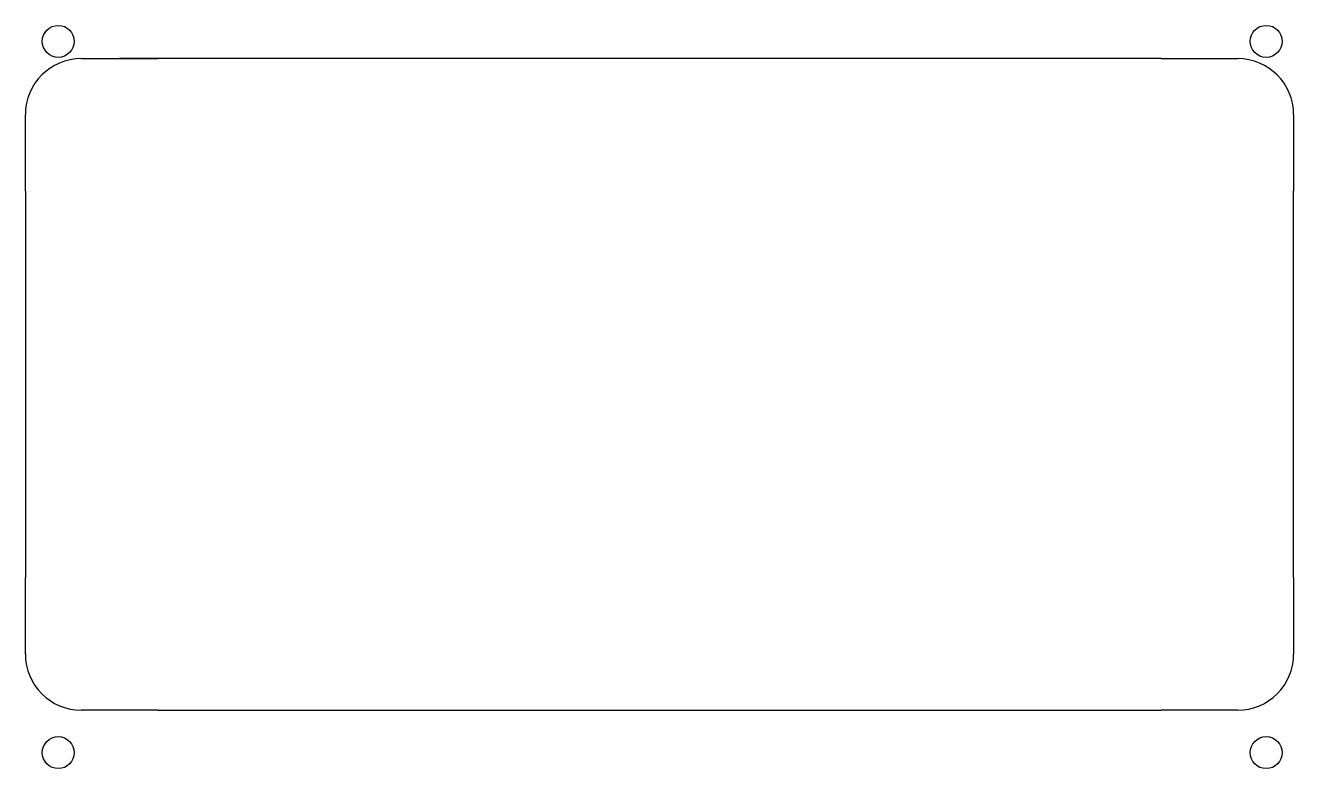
# Model space of a CAD drawing. Header units: millimetres. Extents: x -79 to 79, y -45 to 48.
import ezdxf

# ---------------------------------------------------------------- set-up
doc = ezdxf.new("R2010")
doc.units = ezdxf.units.MM
doc.layers.get('0').update_dxf_attribs({"linetype": 'CONTINUOUS'})

msp = doc.modelspace()

# ---------------------------------------------------------------- linework, layer by layer
for p, q in [((-72.378, 43.562), (-62.778, 43.562)), ((62.778, 43.562), (-67.578, 43.562)), ((62.778, 43.562), (72.378, 43.562)), ((-79.378, 26.962), (-79.378, 36.562)), ((79.378, 36.562), (79.378, 26.962)), ((-79.378, 26.962), (-79.378, -21.362)), ((79.378, -21.362), (79.378, 26.962)), ((-79.378, -30.962), (-79.378, -21.362)), ((79.378, -21.362), (79.378, -30.962)), ((-62.778, -37.962), (-72.378, -37.962)), ((-62.778, -37.962), (62.778, -37.962)), ((72.378, -37.962), (62.778, -37.962))]:
    msp.add_line(p, q)
for centre in [(-75.26, 45.72), (75.94, 45.72), (-75.26, -43.28), (75.94, -43.28)]:
    msp.add_circle(centre, 2)
for centre, start, end in [((-72.378, 36.562), 90, 180), ((72.378, 36.562), 0, 90), ((-72.378, -30.962), 180, 270), ((72.378, -30.962), -90, 0)]:
    msp.add_arc(centre, 7, start, end)

doc.saveas('drawing.dxf')
